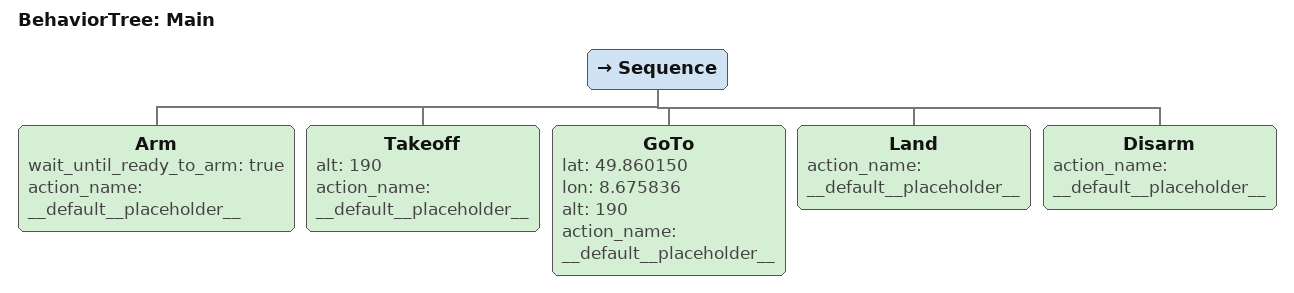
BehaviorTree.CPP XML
<?xml version="1.0" encoding="UTF-8"?>
<root BTCPP_format="4"
      main_tree_to_execute="Main">
  <BehaviorTree ID="Main">
    <Sequence>
      <Arm wait_until_ready_to_arm="true"
           action_name="__default__placeholder__"/>
      <Takeoff alt="190"
               action_name="__default__placeholder__"/>
      <GoTo lat="49.860150"
            lon="8.675836"
            alt="190"
            action_name="__default__placeholder__"/>
      <Land action_name="__default__placeholder__"/>
      <Disarm action_name="__default__placeholder__"/>
    </Sequence>
  </BehaviorTree>

</root>
